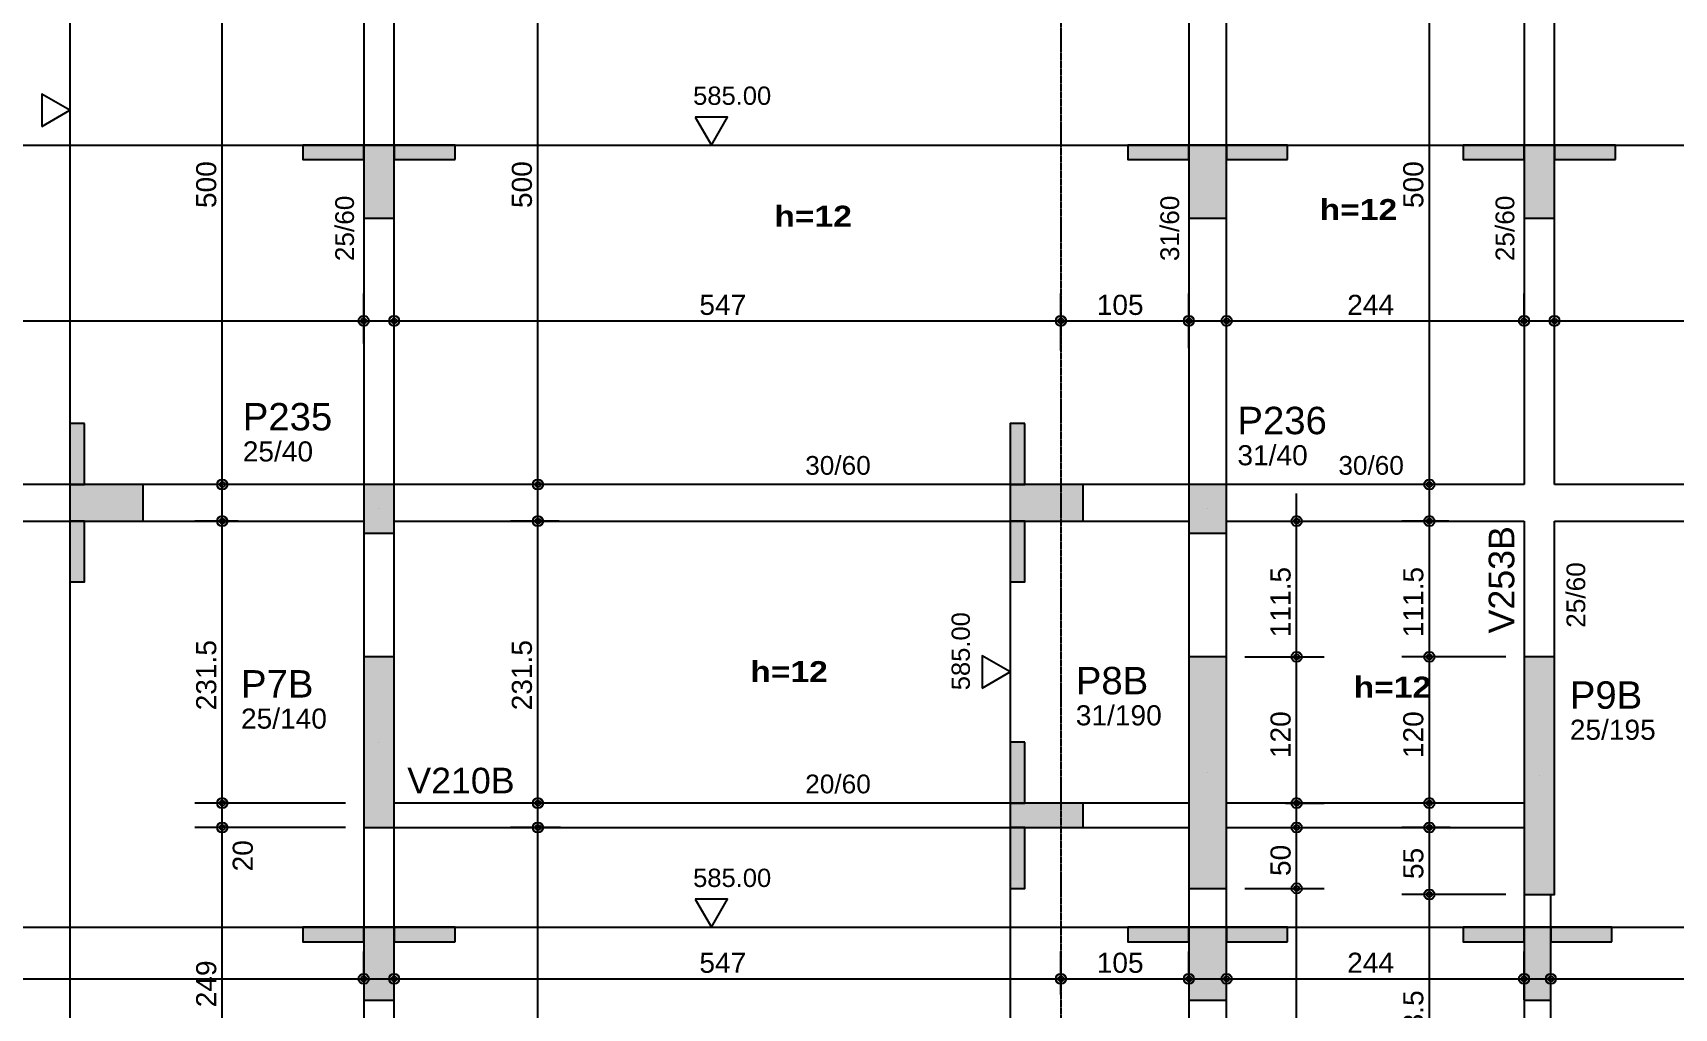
# Model space of a CAD drawing. Extents: x 0 to 13080, y 0 to 6750.
# Drawn here: x 2752 to 4099, y 3006 to 3807 of the extents above; entities that cross this region are included whole.
import ezdxf

# ---------------------------------------------------------------- set-up
doc = ezdxf.new("R2010")
doc.units = 0
doc.header["$MEASUREMENT"] = 0
doc.linetypes.add('ESTILO_TQS_0007', pattern=[2.1, 1.5, -0.2, 0.2, -0.2])
for name, color, linetype in [('MTH-202', 1, 'CONTINUOUS'), ('MTH-212', 1, 'CONTINUOUS'), ('MTH-224', 4, 'CONTINUOUS'), ('MTH-242', 1, 'CONTINUOUS'), ('MTH-COTAS7', 31, 'CONTINUOUS'), ('MTH-DIM-PILAR', 3, 'CONTINUOUS'), ('MTH-DIM-VIGA', 3, 'CONTINUOUS'), ('MTH-EIXO-214', 4, 'CONTINUOUS'), ('MTH-FACE-VIGA', 7, 'CONTINUOUS'), ('MTH-LINHA-SEÇÃO', 16, 'CONTINUOUS'), ('MTH-PILAR-SEGUE', 5, 'CONTINUOUS'), ('MTH-SIMB_COTA', 3, 'CONTINUOUS'), ('MTH-SOMBRA21', 150, 'CONTINUOUS'), ('MTH-SOMBRA25', 253, 'CONTINUOUS'), ('MTH-TIT1-PILAR', 5, 'CONTINUOUS'), ('MTH-TIT1-VIGA', 5, 'CONTINUOUS'), ('MTH-TXT', 4, 'CONTINUOUS'), ('MTH-TXT-NEGRITO', 5, 'CONTINUOUS')]:
    doc.layers.add(name, color=color, linetype=linetype)
doc.styles.add('TQS_ARIAL', font='arial.ttf')
doc.styles.add('TQS_ARIAL_BLACK', font='ariblk.ttf')

msp = doc.modelspace()

# ---------------------------------------------------------------- linework, layer by layer
at = {"layer": 'MTH-224', "linetype": 'Continuous'}
for points in [[(2759.82125, 3730.192824), (2782.768955, 3743.442329), (2759.82125, 3756.690516), (2759.82125, 3730.192824)], [(3295.790304, 3737.797035), (3309.039809, 3714.84933), (3322.287996, 3737.797035), (3295.790304, 3737.797035)], [(3531.151029, 3269.102125), (3554.098734, 3282.35163), (3531.151029, 3295.599817), (3531.151029, 3269.102125)], [(3295.790304, 3095.821882), (3309.039809, 3072.874177), (3322.287996, 3095.821882), (3295.790304, 3095.821882)]]:
    msp.add_lwpolyline(points, dxfattribs=at)
at = {"layer": 'MTH-242', "linetype": 'Continuous'}
for p, q in [((3036.282195, 3416.2182), (3036.282195, 3416.2182)), ((3036.282195, 3416.218165), (3036.282195, 3416.218165)), ((3716.277667, 3416.2182), (3716.277667, 3416.2182)), ((3716.277667, 3416.218165), (3716.277667, 3416.218165)), ((3036.282195, 3224.735537), (3036.282195, 3224.735537)), ((3036.282195, 3224.735503), (3036.282195, 3224.735503)), ((3716.277667, 3199.735536), (3716.277667, 3199.735536)), ((3716.277667, 3199.735502), (3716.277667, 3199.735502)), ((3988.281389, 3197.235538), (3988.281389, 3197.235538)), ((3988.281389, 3197.235504), (3988.281389, 3197.235504))]:
    msp.add_line(p, q, dxfattribs=at)
at = {"layer": 'MTH-COTAS7', "linetype": 'Continuous'}
for p, q in [((2907.747866, 3413.718237), (2907.747866, 3958.718237)), ((3166.736372, 3413.718237), (3166.736372, 3958.718237)), ((3898.090154, 3413.718237), (3898.090154, 3958.718237)), ((3023.782195, 3552.017394), (3023.782195, 3592.968237)), ((3048.782195, 3558.514676), (3048.782195, 3592.968237)), ((3595.782195, 3546.31603), (3595.782195, 3592.968237)), ((3595.782195, 3546.31603), (3595.782195, 3592.968237)), ((3700.777667, 3548.132893), (3700.777667, 3592.968237)), ((3731.777667, 3547.612302), (3731.777667, 3592.968237)), ((3975.781389, 3565.888607), (3975.781389, 3592.968237)), ((4000.781389, 3561.490613), (4000.781389, 3592.968237)), ((2327.283294, 3570.468237), (3046.282195, 3570.468237)), ((3026.282195, 3570.468237), (3618.282195, 3570.468237)), ((3573.282195, 3570.468237), (3723.277667, 3570.468237)), ((3709.277667, 3570.468237), (3998.281389, 3570.468237)), ((3978.281389, 3570.468237), (4358.282957, 3570.468237)), ((2922.619907, 3436.218237), (2885.247866, 3436.218237)), ((3181.608413, 3436.218237), (3144.236372, 3436.218237)), ((3916.431008, 3436.218237), (3875.590154, 3436.218237)), ((2907.747866, 3152.235537), (2907.747866, 3428.718237)), ((3166.736372, 3152.235537), (3166.736372, 3428.718237)), ((3789.204189, 3272.235536), (3789.204189, 3428.718237)), ((3898.090154, 3272.235538), (3898.090154, 3428.718237)), ((2920.728352, 3406.218237), (2885.247866, 3406.218237)), ((3184.05035, 3406.218237), (3144.236372, 3406.218237)), ((3794.264546, 3406.218237), (3811.704189, 3406.218237)), ((3914.171358, 3406.218237), (3875.590154, 3406.218237)), ((3789.204189, 3152.235537), (3789.204189, 3317.235536)), ((3898.090154, 3152.235537), (3898.090154, 3317.235538)), ((3746.777667, 3294.735536), (3811.704189, 3294.735536)), ((3746.777667, 3294.735536), (3811.704189, 3294.735536)), ((3960.781389, 3294.735538), (3875.590154, 3294.735538)), ((3960.781389, 3294.735538), (3875.590154, 3294.735538)), ((2907.747866, 3132.235537), (2907.747866, 3197.235537)), ((3008.782195, 3174.735537), (2885.247866, 3174.735537)), ((3008.782195, 3174.735537), (2885.247866, 3174.735537)), ((2907.747866, 2883.235502), (2907.747866, 3177.235537)), ((3214.019993, 3174.735537), (3144.236372, 3174.735537)), ((3166.736372, 2803.235538), (3166.736372, 3177.235537)), ((3779.951619, 3174.735537), (3811.704189, 3174.735537)), ((3789.204189, 3082.235536), (3789.204189, 3177.235537)), ((3913.583361, 3174.735537), (3875.590154, 3174.735537)), ((3898.090154, 3077.235538), (3898.090154, 3177.235537)), ((3008.782195, 3154.735537), (2885.247866, 3154.735537)), ((3008.782195, 3154.735537), (2885.247866, 3154.735537)), ((3185.136931, 3154.735537), (3144.236372, 3154.735537)), ((3783.362471, 3154.735537), (3811.704189, 3154.735537)), ((3915.111549, 3154.735537), (3875.590154, 3154.735537)), ((3789.204189, 2803.235538), (3789.204189, 3127.235536)), ((3898.090154, 2883.735535), (3898.090154, 3122.235538)), ((3746.777667, 3104.735536), (3811.704189, 3104.735536)), ((3761.777667, 3104.735536), (3811.704189, 3104.735536)), ((3960.781389, 3099.735538), (3875.590154, 3099.735538)), ((3960.781389, 3099.735538), (3875.590154, 3099.735538)), ((3023.782195, 3027.874177), (3023.782195, 3052.985535)), ((3048.782195, 3027.874177), (3048.782195, 3052.985535)), ((3595.782195, 3017.5529), (3595.782195, 3052.985535)), ((3595.782195, 3017.5529), (3595.782195, 3052.985535)), ((3700.777667, 3027.874177), (3700.777667, 3052.985535)), ((3731.777667, 3010.322417), (3731.777667, 3052.985535)), ((3975.781389, 3013.235536), (3975.781389, 3052.985535)), ((3997.781389, 3017.985536), (3997.781389, 3052.985535)), ((2284.282865, 3030.485535), (3046.282195, 3030.485535)), ((3026.282195, 3030.485535), (3618.282195, 3030.485535)), ((3573.282195, 3030.485535), (3723.277667, 3030.485535)), ((3709.277667, 3030.485535), (3998.281389, 3030.485535)), ((3975.281389, 3030.485535), (4358.282957, 3030.485535))]:
    msp.add_line(p, q, dxfattribs=at)
at = {"layer": 'MTH-EIXO-214', "linetype": 'ESTILO_TQS_0007'}
msp.add_line((3595.782195, 6324.951479), (3595.782195, 517.214632), dxfattribs=at)
at = {"layer": 'MTH-FACE-VIGA', "linetype": 'Continuous'}
for points in [[(3023.782195, 3936.218199), (3023.782195, 3436.2182)], [(3048.782195, 3436.2182), (3048.782195, 3936.218199)], [(3700.777667, 3936.218199), (3700.777667, 3436.2182)], [(3731.777667, 3436.2182), (3731.777667, 3936.218199)], [(3975.781389, 3936.218199), (3975.781389, 3436.2182)], [(4000.781389, 3436.2182), (4000.781389, 3936.218199)], [(3023.782195, 3436.2182), (2349.783294, 3436.2182)], [(3700.777667, 3436.2182), (3048.782195, 3436.2182)], [(3975.781389, 3436.2182), (3731.777667, 3436.2182)], [(4335.782193, 3436.2182), (4000.781389, 3436.2182)], [(2329.783294, 3406.2182), (3023.782195, 3406.2182)], [(3023.782195, 3396.2182), (3023.782195, 3294.735537)], [(3048.782195, 3406.2182), (3700.777667, 3406.2182)], [(3048.782195, 3294.735537), (3048.782195, 3396.2182)], [(3700.777667, 3396.2182), (3700.777667, 3294.735536)], [(3731.777667, 3406.2182), (3975.781389, 3406.2182)], [(3731.777667, 3294.735536), (3731.777667, 3396.2182)], [(3975.781389, 3406.2182), (3975.781389, 3294.735538)], [(4000.781389, 3406.2182), (4335.782193, 3406.2182)], [(4000.781389, 3294.735538), (4000.781389, 3406.2182)], [(3700.777667, 3174.735537), (3048.782195, 3174.735537)], [(3975.781389, 3174.735537), (3731.777667, 3174.735537)], [(3023.782195, 3154.735537), (3023.782195, 2905.735502)], [(3048.782195, 2890.735502), (3048.782195, 3154.735537)], [(3048.782195, 3154.735537), (3700.777667, 3154.735537)], [(3731.777667, 3154.735537), (3975.781389, 3154.735537)], [(3700.777667, 3104.735536), (3700.777667, 2825.735538)], [(3731.777667, 2815.735538), (3731.777667, 3104.735536)], [(3975.781389, 3099.735538), (3975.781389, 2896.735497)], [(3997.781389, 2906.235497), (3997.781389, 3099.735538)]]:
    msp.add_lwpolyline(points, dxfattribs=at)
at = {"layer": 'MTH-LINHA-SEÇÃO', "linetype": 'Continuous'}
for p, q in [((2782.768955, 6068.395893), (2782.768955, 785.505044)), ((921.177142, 3714.84933), (8448.801699, 3714.84933)), ((3554.098734, 3486.218237), (3554.098734, 794.692406)), ((1085.927134, 3072.874177), (5387.282195, 3072.874177))]:
    msp.add_line(p, q, dxfattribs=at)
for points in [[(3023.782195, 3702.84933), (3023.782195, 3714.84933), (2973.782195, 3714.84933), (2973.782195, 3702.84933), (3023.782195, 3702.84933)], [(3048.782195, 3714.84933), (3023.782195, 3714.84933), (3023.782195, 3654.84933), (3048.782195, 3654.84933), (3048.782195, 3714.84933)], [(3098.782195, 3702.84933), (3098.782195, 3714.84933), (3048.782195, 3714.84933), (3048.782195, 3702.84933), (3098.782195, 3702.84933)], [(3700.777667, 3702.84933), (3700.777667, 3714.84933), (3650.777667, 3714.84933), (3650.777667, 3702.84933), (3700.777667, 3702.84933)], [(3731.777667, 3714.84933), (3700.777667, 3714.84933), (3700.777667, 3654.84933), (3731.777667, 3654.84933), (3731.777667, 3714.84933)], [(3781.777667, 3702.84933), (3781.777667, 3714.84933), (3731.777667, 3714.84933), (3731.777667, 3702.84933), (3781.777667, 3702.84933)], [(3975.781389, 3702.84933), (3975.781389, 3714.84933), (3925.781389, 3714.84933), (3925.781389, 3702.84933), (3975.781389, 3702.84933)], [(4000.781389, 3714.84933), (3975.781389, 3714.84933), (3975.781389, 3654.84933), (4000.781389, 3654.84933), (4000.781389, 3714.84933)], [(4050.781389, 3702.84933), (4050.781389, 3714.84933), (4000.781389, 3714.84933), (4000.781389, 3702.84933), (4050.781389, 3702.84933)], [(2794.768955, 3486.218237), (2782.768955, 3486.218237), (2782.768955, 3436.218237), (2794.768955, 3436.218237), (2794.768955, 3486.218237)], [(3566.098734, 3486.218237), (3554.098734, 3486.218237), (3554.098734, 3436.218237), (3566.098734, 3436.218237), (3566.098734, 3486.218237)], [(2782.768955, 3436.218237), (2782.768955, 3406.218237), (2842.768955, 3406.218237), (2842.768955, 3436.218237), (2782.768955, 3436.218237)], [(3554.098734, 3436.218237), (3554.098734, 3406.218237), (3614.098734, 3406.218237), (3614.098734, 3436.218237), (3554.098734, 3436.218237)], [(2794.768955, 3406.218237), (2782.768955, 3406.218237), (2782.768955, 3356.218237), (2794.768955, 3356.218237), (2794.768955, 3406.218237)], [(3566.098734, 3406.218237), (3554.098734, 3406.218237), (3554.098734, 3356.218237), (3566.098734, 3356.218237), (3566.098734, 3406.218237)], [(3566.098734, 3224.735537), (3554.098734, 3224.735537), (3554.098734, 3174.735537), (3566.098734, 3174.735537), (3566.098734, 3224.735537)], [(3554.098734, 3174.735537), (3554.098734, 3154.735537), (3614.098734, 3154.735537), (3614.098734, 3174.735537), (3554.098734, 3174.735537)], [(3566.098734, 3154.735537), (3554.098734, 3154.735537), (3554.098734, 3104.735537), (3566.098734, 3104.735537), (3566.098734, 3154.735537)], [(3023.782195, 3060.874177), (3023.782195, 3072.874177), (2973.782195, 3072.874177), (2973.782195, 3060.874177), (3023.782195, 3060.874177)], [(3048.782195, 3072.874177), (3023.782195, 3072.874177), (3023.782195, 3012.874177), (3048.782195, 3012.874177), (3048.782195, 3072.874177)], [(3098.782195, 3060.874177), (3098.782195, 3072.874177), (3048.782195, 3072.874177), (3048.782195, 3060.874177), (3098.782195, 3060.874177)], [(3700.777667, 3060.874177), (3700.777667, 3072.874177), (3650.777667, 3072.874177), (3650.777667, 3060.874177), (3700.777667, 3060.874177)], [(3731.777667, 3072.874177), (3700.777667, 3072.874177), (3700.777667, 3012.874177), (3731.777667, 3012.874177), (3731.777667, 3072.874177)], [(3781.777667, 3060.874177), (3781.777667, 3072.874177), (3731.777667, 3072.874177), (3731.777667, 3060.874177), (3781.777667, 3060.874177)], [(3975.781389, 3060.874177), (3975.781389, 3072.874177), (3925.781389, 3072.874177), (3925.781389, 3060.874177), (3975.781389, 3060.874177)], [(3997.781389, 3072.874177), (3975.781389, 3072.874177), (3975.781389, 3012.874177), (3997.781389, 3012.874177), (3997.781389, 3072.874177)], [(4047.781389, 3060.874177), (4047.781389, 3072.874177), (3997.781389, 3072.874177), (3997.781389, 3060.874177), (4047.781389, 3060.874177)]]:
    msp.add_lwpolyline(points, dxfattribs=at)
at = {"layer": 'MTH-PILAR-SEGUE', "linetype": 'Continuous'}
for points in [[(3023.782195, 3396.2182), (3048.782195, 3396.2182), (3048.782195, 3436.2182), (3023.782195, 3436.2182), (3023.782195, 3396.2182)], [(3700.777667, 3396.2182), (3731.777667, 3396.2182), (3731.777667, 3436.2182), (3700.777667, 3436.2182), (3700.777667, 3396.2182)], [(3023.782195, 3154.735537), (3048.782195, 3154.735537), (3048.782195, 3294.735537), (3023.782195, 3294.735537), (3023.782195, 3154.735537)], [(3700.777667, 3104.735536), (3731.777667, 3104.735536), (3731.777667, 3294.735536), (3700.777667, 3294.735536), (3700.777667, 3104.735536)], [(3975.781389, 3099.735538), (4000.781389, 3099.735538), (4000.781389, 3294.735538), (3975.781389, 3294.735538), (3975.781389, 3099.735538)]]:
    msp.add_lwpolyline(points, dxfattribs=at)
at = {"layer": 'MTH-SIMB_COTA', "linetype": 'Continuous'}
for centre, radius in [((3023.782195, 3570.468237), 4.200001), ((3023.782195, 3570.468237), 2.1), ((3048.782195, 3570.468237), 4.200001), ((3048.782195, 3570.468237), 2.1), ((3595.782195, 3570.468237), 4.200001), ((3595.782195, 3570.468237), 4.200001), ((3595.782195, 3570.468237), 2.1), ((3595.782195, 3570.468237), 2.1), ((3700.777667, 3570.468237), 4.200001), ((3700.777667, 3570.468237), 2.1), ((3731.777667, 3570.468237), 4.200001), ((3731.777667, 3570.468237), 2.1), ((3975.781389, 3570.468237), 4.200001), ((3975.781389, 3570.468237), 2.1), ((4000.781389, 3570.468237), 4.200001), ((4000.781389, 3570.468237), 2.1), ((2907.747866, 3436.218237), 4.200001), ((2907.747866, 3436.218237), 2.1), ((3166.736372, 3436.218237), 4.200001), ((3166.736372, 3436.218237), 2.1), ((3898.090154, 3436.218237), 4.200001), ((3898.090154, 3436.218237), 2.1), ((2907.747866, 3406.218237), 4.200001), ((2907.747866, 3406.218237), 2.1), ((3166.736372, 3406.218237), 4.200001), ((3166.736372, 3406.218237), 2.1), ((3789.204189, 3406.218237), 4.200001), ((3789.204189, 3406.218237), 2.1), ((3898.090154, 3406.218237), 4.200001), ((3898.090154, 3406.218237), 2.1), ((3789.204189, 3294.735536), 4.200001), ((3789.204189, 3294.735536), 4.200001), ((3789.204189, 3294.735536), 2.1), ((3789.204189, 3294.735536), 2.1), ((3898.090154, 3294.735538), 4.200001), ((3898.090154, 3294.735538), 4.200001), ((3898.090154, 3294.735538), 2.1), ((3898.090154, 3294.735538), 2.1), ((2907.747866, 3174.735537), 4.200001), ((2907.747866, 3174.735537), 4.200001), ((3166.736372, 3174.735537), 4.200001), ((3789.204189, 3174.735537), 4.200001), ((3898.090154, 3174.735537), 4.200001), ((2907.747866, 3174.735537), 2.1), ((2907.747866, 3174.735537), 2.1), ((3166.736372, 3174.735537), 2.1), ((3789.204189, 3174.735537), 2.1), ((3898.090154, 3174.735537), 2.1), ((2907.747866, 3154.735537), 4.200001), ((2907.747866, 3154.735537), 4.200001), ((2907.747866, 3154.735537), 2.1), ((2907.747866, 3154.735537), 2.1), ((3166.736372, 3154.735537), 4.200001), ((3166.736372, 3154.735537), 2.1), ((3789.204189, 3154.735537), 4.200001), ((3789.204189, 3154.735537), 2.1), ((3898.090154, 3154.735537), 4.200001), ((3898.090154, 3154.735537), 2.1), ((3789.204189, 3104.735536), 4.200001), ((3789.204189, 3104.735536), 4.200001), ((3789.204189, 3104.735536), 2.1), ((3789.204189, 3104.735536), 2.1), ((3898.090154, 3099.735538), 4.200001), ((3898.090154, 3099.735538), 4.200001), ((3898.090154, 3099.735538), 2.1), ((3898.090154, 3099.735538), 2.1), ((3023.782195, 3030.485535), 4.200001), ((3023.782195, 3030.485535), 2.1), ((3048.782195, 3030.485535), 4.200001), ((3048.782195, 3030.485535), 2.1), ((3595.782195, 3030.485535), 4.200001), ((3595.782195, 3030.485535), 4.200001), ((3595.782195, 3030.485535), 2.1), ((3595.782195, 3030.485535), 2.1), ((3700.777667, 3030.485535), 4.200001), ((3700.777667, 3030.485535), 2.1), ((3731.777667, 3030.485535), 4.200001), ((3731.777667, 3030.485535), 2.1), ((3975.781389, 3030.485535), 4.200001), ((3975.781389, 3030.485535), 2.1), ((3997.781389, 3030.485535), 4.200001), ((3997.781389, 3030.485535), 2.1)]:
    msp.add_circle(centre, radius, dxfattribs=at)
at = {"layer": 'MTH-SOMBRA21', "linetype": 'Continuous'}
for points in [[(3023.782195, 3702.84933), (3023.782195, 3714.84933), (2973.782195, 3714.84933)], [(3023.782195, 3702.84933), (2973.782195, 3714.84933), (2973.782195, 3702.84933)], [(3048.782195, 3714.84933), (3023.782195, 3714.84933), (3023.782195, 3654.84933)], [(3048.782195, 3714.84933), (3023.782195, 3654.84933), (3048.782195, 3654.84933)], [(3098.782195, 3702.84933), (3098.782195, 3714.84933), (3048.782195, 3714.84933)], [(3098.782195, 3702.84933), (3048.782195, 3714.84933), (3048.782195, 3702.84933)], [(3048.782195, 3714.84933), (3048.782195, 3654.84933), (3048.782195, 3714.84933)], [(3700.777667, 3702.84933), (3700.777667, 3714.84933), (3650.777667, 3714.84933)], [(3700.777667, 3702.84933), (3650.777667, 3714.84933), (3650.777667, 3702.84933)], [(3731.777667, 3714.84933), (3700.777667, 3714.84933), (3700.777667, 3654.84933)], [(3731.777667, 3714.84933), (3700.777667, 3654.84933), (3731.777667, 3654.84933)], [(3781.777667, 3702.84933), (3781.777667, 3714.84933), (3731.777667, 3714.84933)], [(3781.777667, 3702.84933), (3731.777667, 3714.84933), (3731.777667, 3702.84933)], [(3731.777667, 3714.84933), (3731.777667, 3654.84933), (3731.777667, 3714.84933)], [(3975.781389, 3702.84933), (3975.781389, 3714.84933), (3925.781389, 3714.84933)], [(3975.781389, 3702.84933), (3925.781389, 3714.84933), (3925.781389, 3702.84933)], [(4000.781389, 3714.84933), (3975.781389, 3714.84933), (3975.781389, 3654.84933)], [(4000.781389, 3714.84933), (3975.781389, 3654.84933), (4000.781389, 3654.84933)], [(4050.781389, 3702.84933), (4050.781389, 3714.84933), (4000.781389, 3714.84933)], [(4050.781389, 3702.84933), (4000.781389, 3714.84933), (4000.781389, 3702.84933)], [(4000.781389, 3714.84933), (4000.781389, 3654.84933), (4000.781389, 3714.84933)], [(3023.782195, 3702.84933), (2973.782195, 3702.84933), (3023.782195, 3702.84933)], [(3098.782195, 3702.84933), (3048.782195, 3702.84933), (3098.782195, 3702.84933)], [(3700.777667, 3702.84933), (3650.777667, 3702.84933), (3700.777667, 3702.84933)], [(3781.777667, 3702.84933), (3731.777667, 3702.84933), (3781.777667, 3702.84933)], [(3975.781389, 3702.84933), (3925.781389, 3702.84933), (3975.781389, 3702.84933)], [(4050.781389, 3702.84933), (4000.781389, 3702.84933), (4050.781389, 3702.84933)], [(2794.768955, 3486.218237), (2782.768955, 3486.218237), (2782.768955, 3436.218237)], [(2794.768955, 3486.218237), (2782.768955, 3436.218237), (2794.768955, 3436.218237)], [(2794.768955, 3486.218237), (2794.768955, 3436.218237), (2794.768955, 3486.218237)], [(3566.098734, 3486.218237), (3554.098734, 3486.218237), (3554.098734, 3436.218237)], [(3566.098734, 3486.218237), (3554.098734, 3436.218237), (3566.098734, 3436.218237)], [(3566.098734, 3486.218237), (3566.098734, 3436.218237), (3566.098734, 3486.218237)], [(2782.768955, 3436.218237), (2782.768955, 3406.218237), (2842.768955, 3406.218237)], [(2782.768955, 3436.218237), (2842.768955, 3406.218237), (2842.768955, 3436.218237)], [(2782.768955, 3436.218237), (2842.768955, 3436.218237), (2782.768955, 3436.218237)], [(3554.098734, 3436.218237), (3554.098734, 3406.218237), (3614.098734, 3406.218237)], [(3554.098734, 3436.218237), (3614.098734, 3406.218237), (3614.098734, 3436.218237)], [(3554.098734, 3436.218237), (3614.098734, 3436.218237), (3554.098734, 3436.218237)], [(2794.768955, 3406.218237), (2782.768955, 3406.218237), (2782.768955, 3356.218237)], [(2794.768955, 3406.218237), (2782.768955, 3356.218237), (2794.768955, 3356.218237)], [(2794.768955, 3406.218237), (2794.768955, 3356.218237), (2794.768955, 3406.218237)], [(3566.098734, 3406.218237), (3554.098734, 3406.218237), (3554.098734, 3356.218237)], [(3566.098734, 3406.218237), (3554.098734, 3356.218237), (3566.098734, 3356.218237)], [(3566.098734, 3406.218237), (3566.098734, 3356.218237), (3566.098734, 3406.218237)], [(3566.098734, 3224.735537), (3554.098734, 3224.735537), (3554.098734, 3174.735537)], [(3566.098734, 3224.735537), (3554.098734, 3174.735537), (3566.098734, 3174.735537)], [(3566.098734, 3224.735537), (3566.098734, 3174.735537), (3566.098734, 3224.735537)], [(3554.098734, 3174.735537), (3554.098734, 3154.735537), (3614.098734, 3154.735537)], [(3554.098734, 3174.735537), (3614.098734, 3154.735537), (3614.098734, 3174.735537)], [(3554.098734, 3174.735537), (3614.098734, 3174.735537), (3554.098734, 3174.735537)], [(3566.098734, 3154.735537), (3554.098734, 3154.735537), (3554.098734, 3104.735537)], [(3566.098734, 3154.735537), (3554.098734, 3104.735537), (3566.098734, 3104.735537)], [(3566.098734, 3154.735537), (3566.098734, 3104.735537), (3566.098734, 3154.735537)], [(3023.782195, 3060.874177), (3023.782195, 3072.874177), (2973.782195, 3072.874177)], [(3023.782195, 3060.874177), (2973.782195, 3072.874177), (2973.782195, 3060.874177)], [(3048.782195, 3072.874177), (3023.782195, 3072.874177), (3023.782195, 3012.874177)], [(3048.782195, 3072.874177), (3023.782195, 3012.874177), (3048.782195, 3012.874177)], [(3098.782195, 3060.874177), (3098.782195, 3072.874177), (3048.782195, 3072.874177)], [(3098.782195, 3060.874177), (3048.782195, 3072.874177), (3048.782195, 3060.874177)], [(3048.782195, 3072.874177), (3048.782195, 3012.874177), (3048.782195, 3072.874177)], [(3700.777667, 3060.874177), (3700.777667, 3072.874177), (3650.777667, 3072.874177)], [(3700.777667, 3060.874177), (3650.777667, 3072.874177), (3650.777667, 3060.874177)], [(3731.777667, 3072.874177), (3700.777667, 3072.874177), (3700.777667, 3012.874177)], [(3731.777667, 3072.874177), (3700.777667, 3012.874177), (3731.777667, 3012.874177)], [(3781.777667, 3060.874177), (3781.777667, 3072.874177), (3731.777667, 3072.874177)], [(3781.777667, 3060.874177), (3731.777667, 3072.874177), (3731.777667, 3060.874177)], [(3731.777667, 3072.874177), (3731.777667, 3012.874177), (3731.777667, 3072.874177)], [(3975.781389, 3060.874177), (3975.781389, 3072.874177), (3925.781389, 3072.874177)], [(3975.781389, 3060.874177), (3925.781389, 3072.874177), (3925.781389, 3060.874177)], [(3997.781389, 3072.874177), (3975.781389, 3072.874177), (3975.781389, 3012.874177)], [(3997.781389, 3072.874177), (3975.781389, 3012.874177), (3997.781389, 3012.874177)], [(4047.781389, 3060.874177), (4047.781389, 3072.874177), (3997.781389, 3072.874177)], [(4047.781389, 3060.874177), (3997.781389, 3072.874177), (3997.781389, 3060.874177)], [(3997.781389, 3072.874177), (3997.781389, 3012.874177), (3997.781389, 3072.874177)], [(3023.782195, 3060.874177), (2973.782195, 3060.874177), (3023.782195, 3060.874177)], [(3098.782195, 3060.874177), (3048.782195, 3060.874177), (3098.782195, 3060.874177)], [(3700.777667, 3060.874177), (3650.777667, 3060.874177), (3700.777667, 3060.874177)], [(3781.777667, 3060.874177), (3731.777667, 3060.874177), (3781.777667, 3060.874177)], [(3975.781389, 3060.874177), (3925.781389, 3060.874177), (3975.781389, 3060.874177)], [(4047.781389, 3060.874177), (3997.781389, 3060.874177), (4047.781389, 3060.874177)]]:
    msp.add_solid(points, dxfattribs=at)
at = {"layer": 'MTH-SOMBRA25', "linetype": 'Continuous'}
for points in [[(3023.782195, 3396.2182), (3048.782195, 3396.2182), (3048.782195, 3436.2182)], [(3023.782195, 3396.2182), (3048.782195, 3436.2182), (3023.782195, 3436.2182)], [(3023.782195, 3396.2182), (3023.782195, 3436.2182), (3023.782195, 3396.2182)], [(3700.777667, 3396.2182), (3731.777667, 3396.2182), (3731.777667, 3436.2182)], [(3700.777667, 3396.2182), (3731.777667, 3436.2182), (3700.777667, 3436.2182)], [(3700.777667, 3396.2182), (3700.777667, 3436.2182), (3700.777667, 3396.2182)], [(3023.782195, 3154.735537), (3048.782195, 3154.735537), (3048.782195, 3294.735537)], [(3023.782195, 3154.735537), (3048.782195, 3294.735537), (3023.782195, 3294.735537)], [(3023.782195, 3154.735537), (3023.782195, 3294.735537), (3023.782195, 3154.735537)], [(3700.777667, 3104.735536), (3731.777667, 3104.735536), (3731.777667, 3294.735536)], [(3700.777667, 3104.735536), (3731.777667, 3294.735536), (3700.777667, 3294.735536)], [(3700.777667, 3104.735536), (3700.777667, 3294.735536), (3700.777667, 3104.735536)], [(3975.781389, 3099.735538), (4000.781389, 3099.735538), (4000.781389, 3294.735538)], [(3975.781389, 3099.735538), (4000.781389, 3294.735538), (3975.781389, 3294.735538)], [(3975.781389, 3099.735538), (3975.781389, 3294.735538), (3975.781389, 3099.735538)]]:
    msp.add_solid(points, dxfattribs=at)

# ---------------------------------------------------------------- texts
at = {"layer": 'MTH-202', "linetype": 'Continuous', "style": 'TQS_ARIAL'}
for s, p in [('P235', (2924.55997, 3480.619308)), ('P236', (3740.604256, 3477.499024))]:
    msp.add_text(s, height=22.5, dxfattribs=at).set_placement(p)
at = {"layer": 'MTH-212', "linetype": 'Continuous', "style": 'TQS_ARIAL'}
for s, p in [('25/140', (2923.111976, 3235.835659)), ('31/190', (3608.035671, 3238.521174)), ('25/195', (4013.332246, 3226.668317))]:
    msp.add_text(s, height=16.5, dxfattribs=at).set_placement(p)
at = {"layer": 'MTH-COTAS7', "linetype": 'Continuous', "style": 'TQS_ARIAL'}
for s, p in [('500', (2902.797866, 3663.118237)), ('500', (3161.786372, 3663.118237)), ('500', (3893.140154, 3663.118237)), ('111.5', (3784.254189, 3310.876887)), ('111.5', (3893.140154, 3310.876888)), ('231.5', (2902.797866, 3250.876887)), ('231.5', (3161.786372, 3250.876887)), ('120', (3784.254189, 3211.635537)), ('120', (3893.140154, 3211.635538)), ('20', (2932.787702, 3118.654078)), ('50', (3784.254189, 3114.885537)), ('55', (3893.140154, 3112.385538)), ('249', (2902.797866, 3007.135519)), ('193.5', (3893.140154, 2963.385536))]:
    msp.add_text(s, height=16.5, rotation=90, dxfattribs=at).set_placement(p)
for s, p in [('547', (3299.182195, 3575.418237)), ('105', (3625.179931, 3575.418237)), ('244', (3830.679528, 3575.418237)), ('547', (3299.182195, 3035.435535)), ('105', (3625.179931, 3035.435535)), ('244', (3830.679528, 3035.435535))]:
    msp.add_text(s, height=16.5, dxfattribs=at).set_placement(p)
at = {"layer": 'MTH-DIM-PILAR', "linetype": 'Continuous', "style": 'TQS_ARIAL'}
for s, p in [('25/40', (2924.55997, 3455.119308)), ('31/40', (3740.604256, 3451.999024))]:
    msp.add_text(s, height=16.5, dxfattribs=at).set_placement(p)
at = {"layer": 'MTH-DIM-VIGA', "linetype": 'Continuous', "style": 'TQS_ARIAL'}
for s, height, rotation, p in [('25/60', 15.375, 90, (3015.782195, 3619.553874)), ('31/60', 15.375, 90, (3692.777667, 3619.553874)), ('25/60', 15.375, 90, (3967.781389, 3619.553874)), ('30/60', 15.375, 360, (3386.012928, 3444.2182)), ('25/60', 15.4, 90, (4025.98092, 3318.592127)), ('20/60', 15.4, 360, (3386.012928, 3182.735537))]:
    msp.add_text(s, height=height, rotation=rotation, dxfattribs=at).set_placement(p)
msp.add_text('30/60', height=15.375, dxfattribs=at).set_placement((3823.448054, 3444.2182))
at = {"layer": 'MTH-TIT1-PILAR', "linetype": 'Continuous', "style": 'TQS_ARIAL'}
for s, p in [('P8B', (3608.035671, 3264.021174)), ('P7B', (2923.111976, 3261.335659)), ('P9B', (4013.332246, 3252.168317))]:
    msp.add_text(s, height=22.5, dxfattribs=at).set_placement(p)
at = {"layer": 'MTH-TIT1-VIGA', "linetype": 'Continuous', "style": 'TQS_ARIAL'}
for s, rotation, p in [('V253B', 90, (3967.781389, 3313.985538)), ('V210B', 360, (3059.532195, 3182.735537))]:
    msp.add_text(s, height=21, rotation=rotation, dxfattribs=at).set_placement(p)
at = {"layer": 'MTH-TXT', "linetype": 'Continuous', "style": 'TQS_ARIAL'}
for p in [(3294.039809, 3747.84933), (3294.039809, 3105.874177)]:
    msp.add_text('585.00', height=15, dxfattribs=at).set_placement(p)
msp.add_text('585.00', height=15, rotation=90, dxfattribs=at).set_placement((3521.098734, 3267.35163))
at = {"layer": 'MTH-TXT-NEGRITO', "linetype": 'Continuous', "style": 'TQS_ARIAL_BLACK'}
for p in [(3360.70383, 3647.803893), (3808.063423, 3653.246834), (3340.916918, 3273.994695), (3835.986406, 3261.300605)]:
    msp.add_text('h=12', height=17.25, dxfattribs=at).set_placement(p)

doc.saveas('drawing.dxf')
